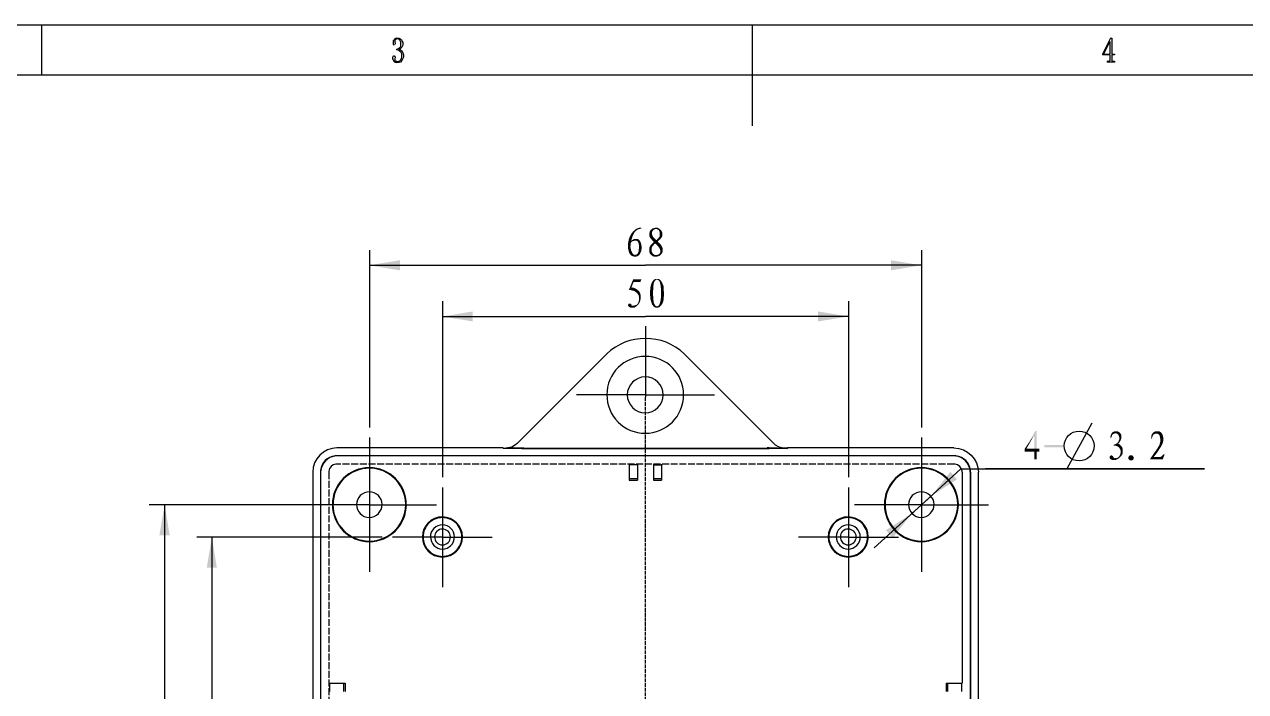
# Model space of a CAD drawing. Header units: millimetres. Extents: x 25 to 550, y -188 to 205.
# Drawn here: x 198.1 to 348.5, y 101.3 to 183.5 of the extents above; entities that cross this region are included whole.
import ezdxf

# ---------------------------------------------------------------- set-up
doc = ezdxf.new("R2010")
doc.units = ezdxf.units.MM
doc.linetypes.add('PDF_IMPORT', pattern=[1, 0.8, -0.2])
doc.layers.add('PDF_图层 1', color=7, linetype='Continuous', true_color=0x231f20)

msp = doc.modelspace()

# ---------------------------------------------------------------- linework, layer by layer
at = {"layer": 'PDF_图层 1', "color": 7, "lineweight": -3}
for points in [[(25.27, 183.43), (550.2, 183.43)], [(200.24, 183.46), (200.24, 177.2)], [(287.74, 183.43), (287.74, 170.96)], [(243.55, 181.46), (243.52, 181.32)], [(243.52, 181.32), (243.52, 181.12)], [(243.52, 181.12), (243.52, 181.06)], [(243.52, 181.06), (243.55, 181.01)], [(243.69, 181.6), (243.55, 181.46)], [(243.55, 181.01), (243.61, 180.98)], [(243.69, 180.95), (243.63, 180.95)], [(243.86, 181.74), (243.69, 181.6)], [(243.75, 181.54), (243.72, 181.49)], [(243.72, 181.49), (243.72, 181.35)], [(243.72, 181.35), (243.75, 181.29)], [(243.83, 181.6), (243.75, 181.54)], [(243.75, 181.29), (243.75, 181.23)], [(243.77, 181.06), (243.75, 181.01)], [(243.77, 181.18), (243.77, 181.09)], [(243.92, 181.66), (243.83, 181.6)], [(243.97, 181.77), (243.86, 181.74)], [(244, 181.68), (243.92, 181.66)], [(243.97, 181.77), (244.23, 181.77)], [(244.14, 181.68), (244, 181.68)], [(244.2, 180.47), (244.06, 180.41)], [(244.14, 181.68), (244.25, 181.63)], [(244.34, 180.58), (244.2, 180.47)], [(244.23, 181.77), (244.37, 181.71)], [(244.25, 181.63), (244.34, 181.49)], [(244.34, 181.49), (244.42, 181.32)], [(244.42, 180.75), (244.34, 180.58)], [(244.37, 181.71), (244.54, 181.57)], [(244.48, 180.53), (244.4, 180.44)], [(244.42, 181.32), (244.45, 181.18)], [(244.45, 180.92), (244.42, 180.75)], [(244.45, 181.18), (244.45, 180.92)], [(244.59, 180.67), (244.48, 180.53)], [(244.54, 181.57), (244.65, 181.37)], [(244.68, 180.84), (244.59, 180.67)], [(244.65, 181.37), (244.71, 181.23)], [(244.71, 180.98), (244.68, 180.84)], [(244.71, 181.23), (244.71, 180.98)], [(331.87, 181.77), (330.88, 179.79)], [(331.78, 181.35), (330.99, 179.82)], [(331.78, 181.35), (331.78, 179.82)], [(331.87, 181.77), (332.01, 181.77)], [(332.01, 181.77), (332.01, 179.82)], [(243.49, 179.45), (243.46, 179.4)], [(243.46, 179.4), (243.46, 179.23)], [(243.46, 179.23), (243.52, 179.12)], [(243.52, 179.54), (243.49, 179.45)], [(243.58, 179.6), (243.52, 179.54)], [(243.52, 179.12), (243.63, 178.95)], [(243.61, 179.6), (243.66, 179.6)], [(243.69, 179.6), (243.75, 179.54)], [(243.77, 179.31), (243.75, 179.26), (243.72, 179.2)], [(243.72, 179.17), (243.72, 179.09)], [(243.72, 179.09), (243.75, 179.03)], [(243.75, 179.54), (243.77, 179.45)], [(243.75, 179.03), (243.83, 178.95)], [(243.77, 179.43), (243.77, 179.34)], [(243.94, 180.41), (243.94, 180.33)], [(243.94, 180.41), (244.06, 180.41)], [(244.11, 180.33), (243.94, 180.33)], [(244.11, 180.33), (244.28, 180.27)], [(244.4, 180.44), (244.28, 180.39)], [(244.28, 180.39), (244.42, 180.33)], [(244.28, 180.27), (244.42, 180.13)], [(244.42, 179.06), (244.31, 178.95)], [(244.42, 180.33), (244.56, 180.22)], [(244.42, 180.13), (244.51, 179.96)], [(244.51, 179.26), (244.42, 179.06)], [(244.59, 179.03), (244.42, 178.83)], [(244.51, 179.96), (244.54, 179.79)], [(244.54, 179.45), (244.51, 179.26)], [(244.54, 179.79), (244.54, 179.45)], [(244.56, 180.22), (244.68, 180.05)], [(244.73, 179.26), (244.59, 179.03)], [(244.68, 180.05), (244.76, 179.85)], [(244.79, 179.43), (244.73, 179.26)], [(244.76, 179.85), (244.79, 179.71)], [(244.79, 179.71), (244.79, 179.43)], [(330.88, 179.79), (330.88, 179.71)], [(331.78, 179.71), (330.88, 179.71)], [(330.99, 179.82), (331.78, 179.82)], [(331.75, 178.98), (331.7, 178.95)], [(331.78, 179.03), (331.75, 178.98)], [(331.78, 179.71), (331.78, 179.09)], [(331.78, 179.09), (331.78, 179.03)], [(332.01, 179.82), (332.37, 179.82)], [(332.01, 179.71), (332.01, 179.09)], [(332.37, 179.71), (332.01, 179.71)], [(332.01, 179.09), (332.01, 179.03)], [(332.01, 179.03), (332.06, 178.98)], [(332.06, 178.98), (332.12, 178.95)], [(332.37, 179.82), (332.37, 179.71)], [(243.63, 178.95), (243.8, 178.83)], [(243.8, 178.83), (243.94, 178.78)], [(243.83, 178.95), (243.92, 178.92)], [(243.92, 178.92), (243.97, 178.89)], [(244.25, 178.78), (243.94, 178.78)], [(243.97, 178.89), (244.17, 178.89)], [(244.31, 178.95), (244.17, 178.89)], [(244.42, 178.83), (244.25, 178.78)], [(331.44, 178.92), (331.44, 178.81)], [(331.44, 178.92), (331.64, 178.92)], [(332.35, 178.81), (331.44, 178.81)], [(331.7, 178.95), (331.64, 178.92)], [(332.12, 178.95), (332.18, 178.92)], [(332.18, 178.92), (332.35, 178.92)], [(332.35, 178.92), (332.35, 178.81)], [(543.94, 177.2), (56.53, 177.2)], [(240.61, 155.67), (240.61, 133.83)], [(308.59, 155.67), (308.59, 133.83)], [(240.61, 153.81), (274.59, 153.81)], [(308.59, 153.81), (274.59, 153.81)], [(249.62, 149.4), (249.62, 127.73)], [(299.59, 149.4), (299.59, 127.73)], [(249.62, 147.51), (274.59, 147.51)], [(299.59, 147.51), (274.59, 147.51)], [(274.59, 146.33), (274.59, 143.82)], [(269.85, 142.91), (269.68, 142.75)], [(274.59, 143.82), (274.59, 137.84)], [(279.52, 142.75), (279.36, 142.91)], [(269.68, 142.75), (258.79, 131.88)], [(279.52, 142.75), (290.42, 131.88)], [(274.59, 137.84), (268.6, 137.84), (266.09, 137.84)], [(274.59, 137.84), (274.59, 137.58)], [(274.59, 137.84), (283.11, 137.84)], [(329.58, 134.37), (326.48, 128.75)], [(240.61, 132.59), (240.61, 129.31)], [(308.59, 132.59), (308.59, 129.31)], [(236.61, 131.32), (236.01, 131.26), (235.45, 131.09), (234.94, 130.81), (234.49, 130.44), (234.12, 129.99), (233.84, 129.48), (233.67, 128.92), (233.62, 128.33)], [(257.09, 131.32), (236.61, 131.32)], [(257.09, 131.32), (257.09, 131.26)], [(257.09, 131.32), (257.38, 131.29)], [(292.08, 131.26), (257.09, 131.26)], [(257.4, 131.29), (257.71, 131.29), (258.05, 131.29)], [(258.05, 131.29), (257.71, 131.29), (257.4, 131.29)], [(258.79, 131.88), (258.59, 131.71), (258.14, 131.43), (257.66, 131.32)], [(258.36, 131.32), (258.05, 131.29)], [(258.05, 131.29), (258.36, 131.26)], [(258.36, 131.32), (258.7, 131.32), (259.01, 131.32), (259.35, 131.32), (259.41, 131.32), (259.49, 131.32), (259.58, 131.32), (259.63, 131.32)], [(259.35, 131.26), (259.01, 131.26), (258.7, 131.26), (258.36, 131.26)], [(259.35, 131.26), (259.38, 131.26), (259.6, 131.26), (259.63, 131.26)], [(259.63, 131.26), (289.57, 131.26)], [(289.85, 131.32), (289.82, 131.32), (289.6, 131.32), (289.57, 131.32)], [(289.57, 131.26), (289.6, 131.26), (289.82, 131.26), (289.85, 131.26)], [(289.85, 131.32), (290.19, 131.32), (290.5, 131.32), (290.84, 131.32), (291.15, 131.29), (291.46, 131.29), (291.8, 131.29)], [(291.8, 131.29), (291.46, 131.29), (291.15, 131.29), (290.81, 131.26), (290.5, 131.26), (290.16, 131.26), (289.85, 131.26)], [(291.57, 131.29), (291.07, 131.43), (290.61, 131.68), (290.42, 131.88)], [(292.08, 131.32), (291.83, 131.29)], [(291.83, 131.29), (292.08, 131.26)], [(292.08, 131.32), (292.08, 131.26)], [(312.59, 131.32), (292.08, 131.32)], [(312.59, 131.32), (313.19, 131.26)], [(313.19, 131.26), (313.75, 131.09)], [(313.75, 131.09), (314.26, 130.81)], [(236.61, 130.33), (236.35, 130.3)], [(236.61, 130.36), (236.38, 130.36)], [(312.59, 130.36), (236.61, 130.36)], [(312.59, 130.33), (236.61, 130.33)], [(312.82, 130.36), (312.59, 130.36)], [(312.82, 130.3), (312.59, 130.33)], [(314.26, 130.81), (314.71, 130.44)], [(314.71, 130.44), (315.08, 129.99)], [(315.08, 129.99), (315.36, 129.48)], [(315.36, 129.48), (315.53, 128.92)], [(233.62, 128.33), (233.62, -7.65)], [(234.58, 128.55), (234.58, 128.33)], [(234.58, 128.33), (234.58, -7.65)], [(234.63, 128.58), (234.6, 128.33)], [(234.6, 128.33), (234.6, -7.65)], [(235.62, 128.47), (235.59, 128.33)], [(236.61, 129.31), (236.47, 129.31)], [(240.61, 129.31), (240.61, 124.32)], [(272.61, 129.31), (272.61, 127.34)], [(273.6, 129.23), (272.61, 129.23)], [(273.6, 129.31), (273.6, 127.34)], [(275.6, 129.31), (275.6, 127.34)], [(275.6, 129.23), (276.59, 129.23)], [(276.59, 129.31), (276.59, 127.34)], [(308.59, 129.31), (308.59, 124.32)], [(313.44, 128.75), (308.59, 124.32)], [(312.74, 129.31), (312.59, 129.31)], [(313.44, 128.75), (343.46, 128.75), (316.46, 128.75)], [(313.58, 128.33), (313.58, 128.47)], [(313.58, 128.33), (313.58, 102.34)], [(314.6, 128.33), (314.57, 128.58)], [(314.6, 128.33), (314.6, -7.65)], [(314.63, 128.33), (314.63, 128.55)], [(314.63, 128.33), (314.63, -7.65)], [(315.53, 128.92), (315.59, 128.33)], [(315.58, 128.33), (315.58, -7.65)], [(249.62, 126.46), (249.62, 120.34)], [(272.61, 127.54), (273.6, 127.54)], [(272.61, 127.34), (273.6, 127.34)], [(275.6, 127.54), (276.59, 127.54)], [(275.6, 127.34), (276.59, 127.34)], [(299.59, 126.46), (299.59, 120.34)], [(309.77, 125.39), (308.59, 124.32)], [(234.35, 124.32), (213.5, 124.32)], [(215.39, 124.32), (215.39, 60.35), (215.39, -3.64)], [(240.61, 124.32), (235.59, 124.32), (232.35, 124.32)], [(240.61, 124.32), (240.61, 119.33), (240.61, 116.08)], [(240.61, 124.32), (245.61, 124.32), (248.85, 124.32)], [(308.59, 124.32), (303.59, 124.32), (300.35, 124.32)], [(308.59, 124.32), (302.77, 119.04)], [(308.59, 124.32), (307.4, 123.25)], [(308.59, 124.32), (308.59, 119.33), (308.59, 116.08)], [(308.59, 124.32), (313.58, 124.32), (316.85, 124.32)], [(242.19, 120.34), (219.34, 120.34)], [(221.2, 120.34), (221.2, 60.35), (221.2, 0.34)], [(249.62, 120.34), (243.46, 120.34)], [(249.62, 120.34), (249.62, 114.19)], [(249.62, 120.34), (255.74, 120.34)], [(299.59, 120.34), (293.44, 120.34)], [(299.59, 120.34), (299.59, 114.19)], [(299.59, 120.34), (305.74, 120.34)], [(235.59, 102.34), (237.6, 102.34)], [(235.7, 102.34), (235.7, 101.32)], [(237.4, 102.34), (237.4, 101.32)], [(237.6, 102.34), (237.6, 101.32)], [(311.61, 102.34), (311.61, 101.32)], [(311.61, 102.34), (313.58, 102.34)], [(311.8, 102.34), (311.8, 101.32)], [(313.5, 102.34), (313.5, 101.32)]]:
    msp.add_lwpolyline(points, dxfattribs=at)
at = {"layer": 'PDF_图层 1', "color": 7, "linetype": 'PDF_IMPORT', "lineweight": -3, "ltscale": 0.576667}
msp.add_lwpolyline([(274.59, -16.9), (274.59, 137.58)], dxfattribs=at)
at = {"layer": 'PDF_图层 1', "color": 7, "linetype": 'PDF_IMPORT', "lineweight": -3, "ltscale": 1.063333}
for points in [[(235.59, 128.33), (235.59, -7.65)], [(312.59, 129.31), (236.61, 129.31)]]:
    msp.add_lwpolyline(points, dxfattribs=at)
at = {"layer": 'PDF_图层 1', "color": 7, "lineweight": -3}
msp.add_circle((328, 131.56), 1.84, dxfattribs=at)
for centre, radius, start, end in [((274.57, 137.86), 4.73, 269.9101, 179.897), ((274.56, 137.86), 2.2, 90.0718, 179.916), ((274.56, 137.83), 4.71, 179.6151, 270.0486), ((274.54, 137.89), 2.25, 270.5963, 359.4158), ((240.58, 124.35), 4.54, 89.9626, 180.0374), ((240.56, 124.38), 4.43, 89.6573, 180.3427), ((240.59, 124.34), 4.48, 269.913, 90.1637), ((240.59, 124.33), 4.56, 0.2659, 90.0889), ((308.56, 124.35), 4.54, 89.9626, 180.0374), ((308.53, 124.38), 4.43, 89.6573, 180.3427), ((308.57, 124.34), 4.48, 269.9139, 90.1629), ((308.57, 124.33), 4.56, 0.2659, 90.0889), ((240.56, 124.37), 1.53, 89.1587, 180.8413), ((308.54, 124.37), 1.53, 89.1698, 180.8302), ((240.61, 124.34), 4.56, 179.9111, 269.7341), ((240.58, 124.32), 4.46, 179.6055, 270.033), ((240.57, 124.37), 4.59, 270.213, 359.787), ((240.59, 124.35), 1.58, 269.919, 0.098), ((308.58, 124.34), 4.56, 179.9111, 269.7341), ((308.56, 124.32), 4.46, 179.6055, 270.033), ((308.54, 124.37), 4.59, 270.213, 359.787), ((308.56, 124.35), 1.58, 269.9056, 0.0944), ((249.59, 120.37), 2.46, 90.0411, 179.9589), ((249.57, 120.39), 2.35, 89.47, 180.53), ((249.58, 120.38), 1.46, 89.6039, 180.3961), ((249.61, 120.37), 2.37, 0.062, 90.6272), ((299.56, 120.37), 2.46, 90.0411, 179.9589), ((299.54, 120.39), 2.35, 89.47, 180.53), ((299.55, 120.38), 1.46, 89.6039, 180.3961), ((299.58, 120.37), 2.37, 0.0524, 90.6257), ((249.59, 120.34), 2.37, 179.3743, 269.9476), ((249.58, 120.38), 0.951, 89.5212, 180.4788), ((249.57, 120.39), 2.51, 270.502, 359.498), ((249.59, 120.37), 2.4, 269.9502, 0.0386), ((249.58, 120.38), 1.51, 270.3757, 359.6243), ((249.58, 120.38), 1, 270.6892, 359.2835), ((299.56, 120.34), 2.37, 179.3743, 269.9476), ((299.55, 120.38), 0.951, 89.5212, 180.4788), ((299.54, 120.39), 2.51, 270.502, 359.498), ((299.56, 120.37), 2.4, 269.9519, 0.0481), ((299.55, 120.38), 1.51, 270.3757, 359.6243), ((299.55, 120.38), 1, 270.6933, 359.3067)]:
    msp.add_arc(centre, radius, start, end, dxfattribs=at)
for points in [[(279.36, 142.91), (276.77, 145.42), (272.43, 145.43), (269.85, 142.91)], [(276.79, 137.86), (276.79, 139.08), (275.77, 140.07), (274.56, 140.07)], [(272.36, 137.86), (272.36, 136.65), (273.35, 135.64), (274.56, 135.64)], [(236.38, 130.36), (235.4, 130.19), (234.74, 129.54), (234.58, 128.55)], [(236.35, 130.3), (235.49, 130.23), (234.71, 129.44), (234.63, 128.58)], [(314.63, 128.55), (314.46, 129.54), (313.81, 130.19), (312.82, 130.36)], [(314.57, 128.58), (314.5, 129.45), (313.69, 130.25), (312.82, 130.3)], [(236.47, 129.31), (236.03, 129.28), (235.66, 128.9), (235.62, 128.47)], [(313.58, 128.47), (313.55, 128.91), (313.16, 129.26), (312.74, 129.31)], [(242.17, 124.35), (242.17, 125.22), (241.46, 125.9), (240.59, 125.9)], [(310.14, 124.35), (310.14, 125.22), (309.43, 125.9), (308.56, 125.9)], [(239.03, 124.35), (239.03, 123.47), (239.71, 122.77), (240.59, 122.77)], [(307.01, 124.35), (307.01, 123.47), (307.68, 122.77), (308.56, 122.77)], [(252.07, 120.37), (252.07, 121.72), (250.94, 122.82), (249.59, 122.82)], [(251.08, 120.37), (251.08, 121.19), (250.41, 121.84), (249.59, 121.84)], [(302.04, 120.37), (302.04, 121.72), (300.91, 122.82), (299.56, 122.82)], [(301.05, 120.37), (301.05, 121.19), (300.38, 121.84), (299.56, 121.84)], [(247.13, 120.37), (247.13, 119.02), (248.23, 117.89), (249.59, 117.89)], [(248.12, 120.37), (248.12, 119.55), (248.77, 118.87), (249.59, 118.87)], [(248.63, 120.37), (248.63, 119.83), (249.05, 119.38), (249.59, 119.38)], [(250.58, 120.37), (250.58, 120.91), (250.12, 121.33), (249.59, 121.33)], [(297.1, 120.37), (297.1, 119.02), (298.2, 117.89), (299.56, 117.89)], [(298.09, 120.37), (298.09, 119.55), (298.74, 118.87), (299.56, 118.87)], [(298.6, 120.37), (298.6, 119.83), (299.02, 119.38), (299.56, 119.38)], [(300.55, 120.37), (300.55, 120.91), (300.09, 121.33), (299.56, 121.33)]]:
    msp.add_open_spline(points, degree=3, dxfattribs=at)
at = {"layer": 'PDF_图层 1', "color": 7, "lineweight": -3, "transparency": 33554559}
for points in [[(243.63, 180.95), (243.63, 180.92), (243.66, 180.95), (243.66, 180.92)], [(243.72, 180.98), (243.72, 180.95), (243.75, 180.98), (243.75, 180.95)], [(243.75, 181.23), (243.75, 181.2), (243.77, 181.23), (243.77, 181.2)], [(243.75, 181.01), (243.75, 180.98), (243.77, 181.01), (243.77, 180.98)], [(243.77, 181.2), (243.77, 181.18), (243.8, 181.2), (243.8, 181.18)], [(243.77, 181.09), (243.77, 181.06), (243.8, 181.09), (243.8, 181.06)], [(331.78, 181.35), (331.78, 181.32), (331.81, 181.35), (331.81, 181.32)], [(243.58, 179.6), (243.58, 179.57), (243.61, 179.6), (243.61, 179.57)], [(243.66, 179.6), (243.66, 179.57), (243.69, 179.6), (243.69, 179.57)], [(243.72, 179.2), (243.72, 179.17), (243.75, 179.2), (243.75, 179.17)], [(243.77, 179.45), (243.77, 179.43), (243.8, 179.45), (243.8, 179.43)], [(243.77, 179.34), (243.77, 179.31), (243.8, 179.34), (243.8, 179.31)], [(257.12, 131.26), (257.12, 131.23), (257.15, 131.26), (257.15, 131.23)], [(257.37, 131.29), (257.37, 131.26), (257.4, 131.29), (257.4, 131.26)], [(257.4, 131.29), (257.4, 131.26), (257.43, 131.29), (257.43, 131.26)], [(291.8, 131.29), (291.8, 131.26), (291.83, 131.29), (291.83, 131.26)], [(291.83, 131.29), (291.83, 131.26), (291.86, 131.29), (291.86, 131.26)]]:
    msp.add_solid(points, dxfattribs=at)
at = {"layer": 'PDF_图层 1', "color": 7, "transparency": 33554559}
for points in [[(272.89, 157.73), (273.2, 157.79), (273.32, 157.93)], [(273.04, 157.93), (272.89, 157.73), (273.32, 157.93)], [(273.23, 158.1), (273.04, 157.93), (273.43, 158.07)], [(273.04, 157.93), (273.32, 157.93), (273.43, 158.07)], [(273.4, 158.26), (273.23, 158.1), (273.71, 158.24)], [(273.23, 158.1), (273.57, 158.15), (273.71, 158.24)], [(273.23, 158.1), (273.43, 158.07), (273.57, 158.15)], [(273.6, 158.35), (273.4, 158.26), (274.08, 158.32)], [(273.4, 158.26), (273.88, 158.29), (274.08, 158.32)], [(273.4, 158.26), (273.71, 158.24), (273.88, 158.29)], [(273.82, 158.43), (273.6, 158.35), (274.08, 158.46)], [(274.08, 158.46), (273.6, 158.35), (274.08, 158.32)], [(275.09, 157.81), (275.41, 157.87), (275.43, 157.95)], [(275.12, 157.95), (275.09, 157.81), (275.43, 157.95)], [(275.18, 158.07), (275.12, 157.95), (275.49, 158.04)], [(275.12, 157.95), (275.43, 157.95), (275.49, 158.04)], [(275.18, 158.07), (275.55, 158.12), (275.63, 158.18)], [(275.26, 158.18), (275.18, 158.07), (275.63, 158.18)], [(275.18, 158.07), (275.49, 158.04), (275.55, 158.12)], [(275.26, 158.18), (275.71, 158.24), (275.8, 158.26)], [(275.38, 158.26), (275.26, 158.18), (275.8, 158.26)], [(275.26, 158.18), (275.63, 158.18), (275.71, 158.24)], [(275.49, 158.35), (275.38, 158.26), (276.25, 158.35)], [(275.38, 158.26), (275.8, 158.26), (276.25, 158.35)], [(275.6, 158.38), (275.49, 158.35), (276.14, 158.41)], [(276.14, 158.41), (275.49, 158.35), (276.25, 158.35)], [(275.69, 158.41), (275.6, 158.38), (276.14, 158.41)], [(275.88, 158.43), (275.69, 158.41), (276.05, 158.43)], [(276.05, 158.43), (275.69, 158.41), (276.14, 158.41)], [(275.8, 158.26), (275.91, 158.26), (276.25, 158.35)], [(275.91, 158.26), (276, 158.26), (276.25, 158.35)], [(276.25, 158.35), (276, 158.26), (276.34, 158.26)], [(276, 158.26), (276.08, 158.24), (276.34, 158.26)], [(276.08, 158.24), (276.17, 158.18), (276.34, 158.26)], [(276.34, 158.26), (276.17, 158.18), (276.45, 158.18)], [(276.17, 158.18), (276.25, 158.1), (276.45, 158.18)], [(276.45, 158.18), (276.25, 158.1), (276.56, 158.07)], [(276.25, 158.1), (276.31, 158.01), (276.56, 158.07)], [(276.56, 158.07), (276.31, 158.01), (276.62, 157.95)], [(276.31, 158.01), (276.34, 157.9), (276.62, 157.95)], [(276.34, 157.9), (276.36, 157.81), (276.62, 157.95)], [(276.62, 157.95), (276.36, 157.81), (276.67, 157.81)], [(272.5, 156.74), (272.44, 156.49), (272.92, 156.71)], [(272.44, 156.49), (272.84, 156.63), (272.92, 156.71)], [(272.44, 156.49), (272.78, 156.52), (272.84, 156.63)], [(272.78, 156.52), (272.44, 156.49), (272.78, 156.43)], [(272.44, 156.49), (272.44, 156.21), (272.78, 156.43)], [(272.78, 156.43), (272.44, 156.2), (272.78, 156.35)], [(272.55, 157.02), (272.5, 156.74), (272.87, 156.94)], [(272.5, 156.74), (272.84, 156.83), (272.87, 156.94)], [(272.5, 156.74), (273.12, 156.8), (273.26, 156.83)], [(272.84, 156.83), (272.5, 156.74), (273.26, 156.83)], [(272.5, 156.74), (273.01, 156.77), (273.12, 156.8)], [(272.5, 156.74), (272.92, 156.71), (273.01, 156.77)], [(272.64, 157.28), (272.55, 157.02), (272.98, 157.25)], [(272.55, 157.02), (272.92, 157.08), (272.98, 157.25)], [(272.55, 157.02), (272.87, 156.94), (272.92, 157.08)], [(272.75, 157.5), (272.64, 157.28), (273.03, 157.42)], [(272.64, 157.28), (272.98, 157.25), (273.04, 157.42)], [(272.89, 157.73), (272.75, 157.5), (273.12, 157.62)], [(272.75, 157.5), (273.03, 157.42), (273.12, 157.62)], [(273.74, 156.99), (272.84, 156.83), (273.85, 156.88)], [(273.09, 156.99), (272.84, 156.83), (273.74, 156.99)], [(272.84, 156.83), (273.26, 156.83), (273.85, 156.88)], [(272.89, 157.73), (273.12, 157.62), (273.2, 157.79)], [(273.18, 157.02), (273.09, 156.99), (273.6, 157.05)], [(273.6, 157.05), (273.09, 156.99), (273.74, 156.99)], [(273.46, 157.05), (273.18, 157.02), (273.6, 157.05)], [(273.35, 157.05), (273.18, 157.02), (273.46, 157.05)], [(273.26, 157.05), (273.18, 157.02), (273.35, 157.05)], [(273.26, 156.83), (273.4, 156.83), (273.85, 156.88)], [(273.4, 156.83), (273.49, 156.83), (273.85, 156.88)], [(273.49, 156.83), (273.57, 156.8), (273.85, 156.88)], [(273.85, 156.88), (273.57, 156.8), (273.94, 156.77)], [(273.57, 156.8), (273.66, 156.71), (273.94, 156.77)], [(273.66, 156.71), (273.68, 156.66), (273.94, 156.77)], [(273.94, 156.77), (273.68, 156.66), (274.02, 156.6)], [(273.68, 156.66), (273.74, 156.54), (274.02, 156.6)], [(273.74, 156.54), (273.77, 156.4), (274.02, 156.6)], [(274.02, 156.6), (273.77, 156.4), (274.08, 156.4)], [(273.77, 156.4), (273.8, 156.26), (274.08, 156.4)], [(274.08, 156.4), (273.8, 156.26), (274.11, 156.21)], [(275.09, 157.81), (275.07, 157.67), (275.41, 157.76)], [(275.41, 157.76), (275.07, 157.67), (275.41, 157.64)], [(275.07, 157.67), (275.07, 157.5), (275.41, 157.64)], [(275.41, 157.64), (275.07, 157.5), (275.43, 157.53)], [(275.43, 157.53), (275.07, 157.5), (275.46, 157.45)], [(275.07, 157.5), (275.09, 157.39), (275.46, 157.45)], [(275.41, 157.87), (275.09, 157.81), (275.41, 157.76)], [(275.46, 157.45), (275.09, 157.39), (275.52, 157.33)], [(275.09, 157.39), (275.12, 157.3), (275.52, 157.33)], [(275.52, 157.33), (275.12, 157.31), (275.57, 157.28)], [(275.12, 157.3), (275.15, 157.22), (275.57, 157.28)], [(275.15, 157.22), (275.18, 157.19), (275.57, 157.28)], [(275.57, 157.28), (275.18, 157.19), (275.69, 157.16)], [(275.18, 157.19), (275.21, 157.14), (275.69, 157.16)], [(275.21, 157.14), (275.26, 157.08), (275.69, 157.16)], [(275.26, 157.08), (275.32, 157.02), (275.69, 157.16)], [(275.69, 157.16), (275.32, 157.02), (275.8, 157.02)], [(275.32, 157.02), (275.38, 156.94), (275.8, 157.02)], [(275.46, 156.52), (275.32, 156.37), (275.8, 156.49)], [(275.32, 156.37), (275.63, 156.35), (275.8, 156.49)], [(275.8, 157.02), (275.38, 156.94), (275.94, 156.88)], [(275.38, 156.94), (275.46, 156.85), (275.94, 156.88)], [(275.94, 156.88), (275.46, 156.85), (276.25, 156.88)], [(275.46, 156.85), (275.55, 156.74), (276.25, 156.88)], [(275.63, 156.66), (275.46, 156.52), (276.2, 156.63)], [(276.19, 156.63), (275.46, 156.52), (276.31, 156.52)], [(275.46, 156.52), (275.8, 156.49), (276.31, 156.52)], [(275.55, 156.74), (276.08, 156.74), (276.25, 156.88)], [(275.55, 156.74), (275.63, 156.66), (276.08, 156.74)], [(276.08, 156.74), (275.63, 156.66), (276.19, 156.63)], [(276.31, 156.52), (275.8, 156.49), (276.39, 156.43)], [(275.8, 156.49), (275.94, 156.35), (276.39, 156.43)], [(276.08, 157.05), (275.94, 156.88), (276.42, 157.02)], [(275.94, 156.88), (276.25, 156.88), (276.42, 157.02)], [(276.39, 156.43), (275.94, 156.35), (276.48, 156.35)], [(276.19, 157.16), (276.08, 157.05), (276.51, 157.14)], [(276.08, 157.05), (276.42, 157.02), (276.51, 157.14)], [(276.28, 157.28), (276.19, 157.16), (276.59, 157.22)], [(276.19, 157.16), (276.51, 157.14), (276.59, 157.22)], [(276.34, 157.33), (276.28, 157.28), (276.62, 157.31)], [(276.28, 157.28), (276.59, 157.22), (276.62, 157.3)], [(276.36, 157.5), (276.34, 157.33), (276.67, 157.42)], [(276.34, 157.33), (276.62, 157.31), (276.67, 157.42)], [(276.36, 157.81), (276.36, 157.7), (276.67, 157.81)], [(276.67, 157.81), (276.36, 157.7), (276.67, 157.67)], [(276.36, 157.7), (276.36, 157.5), (276.67, 157.67)], [(276.67, 157.67), (276.36, 157.5), (276.67, 157.56)], [(276.67, 157.56), (276.36, 157.5), (276.67, 157.42)], [(272.44, 156.2), (272.75, 156.2), (272.78, 156.35)], [(272.75, 156.2), (272.44, 155.92), (272.75, 156.06)], [(272.44, 156.2), (272.44, 155.92), (272.75, 156.2)], [(272.75, 156.06), (272.44, 155.92), (272.78, 155.89)], [(272.44, 155.92), (272.5, 155.67), (272.78, 155.89)], [(272.78, 155.89), (272.5, 155.67), (272.81, 155.75)], [(272.81, 155.75), (272.5, 155.67), (272.84, 155.58)], [(272.5, 155.67), (272.56, 155.47), (272.84, 155.58)], [(272.84, 155.58), (272.56, 155.47), (272.92, 155.47)], [(272.55, 155.47), (272.64, 155.27), (272.92, 155.47)], [(272.92, 155.47), (272.64, 155.27), (272.98, 155.33)], [(272.98, 155.33), (272.64, 155.27), (273.06, 155.22)], [(272.64, 155.27), (272.7, 155.16), (273.06, 155.22)], [(273.06, 155.22), (272.7, 155.16), (273.15, 155.13)], [(272.7, 155.16), (272.78, 155.1), (273.15, 155.13)], [(273.15, 155.13), (272.78, 155.1), (273.23, 155.1)], [(272.78, 155.1), (272.84, 155.02), (273.23, 155.1)], [(273.23, 155.1), (272.84, 155.02), (273.32, 155.08)], [(273.32, 155.08), (272.84, 155.02), (273.8, 155.05)], [(272.84, 155.02), (272.92, 154.96), (273.8, 155.05)], [(272.92, 154.96), (273.01, 154.94), (273.8, 155.05)], [(273.01, 154.93), (273.63, 154.93), (273.8, 155.05)], [(273.01, 154.93), (273.09, 154.91), (273.63, 154.93)], [(273.09, 154.91), (273.2, 154.88), (273.63, 154.93)], [(273.2, 154.88), (273.29, 154.88), (273.63, 154.94)], [(273.29, 154.88), (273.46, 154.88), (273.63, 154.94)], [(273.37, 155.1), (273.32, 155.08), (273.91, 155.19)], [(273.32, 155.08), (273.8, 155.05), (273.91, 155.19)], [(273.46, 155.13), (273.37, 155.1), (273.91, 155.19)], [(273.57, 155.19), (273.46, 155.13), (273.91, 155.19)], [(273.63, 155.25), (273.57, 155.19), (273.99, 155.36)], [(273.57, 155.19), (273.91, 155.19), (273.99, 155.36)], [(273.68, 155.33), (273.63, 155.25), (273.99, 155.36)], [(273.71, 155.41), (273.68, 155.33), (273.99, 155.36)], [(273.74, 155.5), (273.71, 155.41), (274.08, 155.56)], [(273.71, 155.41), (273.99, 155.36), (274.08, 155.56)], [(273.77, 155.61), (273.74, 155.5), (274.08, 155.56)], [(273.8, 155.89), (273.77, 155.75), (274.14, 155.98)], [(273.77, 155.75), (274.11, 155.73), (274.14, 155.98)], [(273.77, 155.75), (273.77, 155.61), (274.11, 155.73)], [(273.77, 155.61), (274.08, 155.56), (274.11, 155.72)], [(273.8, 156.26), (273.8, 156.09), (274.11, 156.2)], [(274.11, 156.2), (273.8, 156.09), (274.14, 155.98)], [(273.8, 156.09), (273.8, 155.89), (274.14, 155.98)], [(275.09, 156.01), (275.07, 155.89), (275.38, 155.98)], [(275.07, 155.89), (275.35, 155.89), (275.38, 155.98)], [(275.35, 155.89), (275.07, 155.75), (275.35, 155.78)], [(275.07, 155.89), (275.07, 155.75), (275.35, 155.89)], [(275.35, 155.78), (275.07, 155.75), (275.35, 155.67)], [(275.07, 155.75), (275.07, 155.64), (275.35, 155.67)], [(275.35, 155.67), (275.07, 155.64), (275.35, 155.56)], [(275.07, 155.64), (275.07, 155.53), (275.35, 155.56)], [(275.35, 155.56), (275.07, 155.53), (275.38, 155.47)], [(275.07, 155.53), (275.09, 155.39), (275.38, 155.47)], [(275.15, 156.15), (275.09, 156.01), (275.43, 156.12)], [(275.09, 156.01), (275.41, 156.04), (275.43, 156.12)], [(275.09, 156.01), (275.38, 155.98), (275.41, 156.04)], [(275.38, 155.47), (275.09, 155.39), (275.43, 155.39)], [(275.09, 155.39), (275.15, 155.25), (275.43, 155.39)], [(275.21, 156.26), (275.15, 156.15), (275.52, 156.2)], [(275.15, 156.15), (275.43, 156.12), (275.52, 156.21)], [(275.43, 155.39), (275.15, 155.25), (275.49, 155.27)], [(275.49, 155.27), (275.15, 155.25), (275.57, 155.19)], [(275.15, 155.25), (275.24, 155.13), (275.57, 155.19)], [(275.32, 156.37), (275.21, 156.26), (275.63, 156.35)], [(275.21, 156.26), (275.52, 156.2), (275.63, 156.35)], [(275.57, 155.19), (275.24, 155.13), (275.66, 155.13)], [(275.24, 155.13), (275.38, 155.02), (275.66, 155.13)], [(275.66, 155.13), (275.38, 155.02), (275.77, 155.08)], [(276, 155.08), (275.38, 155.02), (276.48, 155.1)], [(275.38, 155.02), (276.34, 154.99), (276.48, 155.1)], [(275.88, 155.08), (275.38, 155.02), (276, 155.08)], [(275.77, 155.08), (275.38, 155.02), (275.88, 155.08)], [(275.38, 155.02), (275.49, 154.93), (276.34, 154.99)], [(275.49, 154.93), (276.19, 154.93), (276.34, 154.99)], [(275.49, 154.93), (275.66, 154.88), (276.19, 154.93)], [(275.66, 154.88), (275.83, 154.88), (276.19, 154.94)], [(275.83, 154.88), (276.03, 154.88), (276.19, 154.94)], [(275.94, 156.35), (276.08, 156.23), (276.48, 156.35)], [(276.11, 155.1), (276, 155.08), (276.48, 155.1)], [(276.48, 156.35), (276.08, 156.23), (276.53, 156.26)], [(276.53, 156.26), (276.08, 156.23), (276.59, 156.2)], [(276.08, 156.23), (276.19, 156.09), (276.59, 156.21)], [(276.19, 155.13), (276.11, 155.1), (276.59, 155.22)], [(276.11, 155.1), (276.48, 155.1), (276.59, 155.22)], [(276.59, 156.2), (276.19, 156.09), (276.62, 156.15)], [(276.62, 156.15), (276.19, 156.09), (276.65, 156.09)], [(276.19, 156.09), (276.28, 155.98), (276.65, 156.09)], [(276.28, 155.19), (276.19, 155.13), (276.59, 155.22)], [(276.65, 156.09), (276.28, 155.98), (276.67, 156.01)], [(276.67, 156.01), (276.28, 155.98), (276.7, 155.92)], [(276.28, 155.98), (276.34, 155.89), (276.7, 155.92)], [(276.34, 155.27), (276.28, 155.19), (276.59, 155.22)], [(276.34, 155.89), (276.39, 155.78), (276.7, 155.92)], [(276.39, 155.36), (276.34, 155.27), (276.67, 155.36)], [(276.34, 155.27), (276.59, 155.22), (276.67, 155.36)], [(276.7, 155.92), (276.39, 155.78), (276.73, 155.78)], [(276.39, 155.78), (276.42, 155.64), (276.73, 155.78)], [(276.42, 155.44), (276.39, 155.36), (276.7, 155.5)], [(276.39, 155.36), (276.67, 155.36), (276.7, 155.5)], [(276.73, 155.78), (276.42, 155.64), (276.73, 155.64)], [(276.42, 155.64), (276.42, 155.56), (276.73, 155.64)], [(276.42, 155.56), (276.7, 155.5), (276.73, 155.64)], [(276.42, 155.56), (276.42, 155.44), (276.7, 155.5)], [(240.61, 153.81), (244.37, 153.19), (244.37, 154.43)], [(308.59, 153.81), (304.83, 154.43), (304.83, 153.19)], [(273.15, 151.77), (272.55, 150.76), (273.09, 152.09)], [(273.09, 152.09), (273.15, 151.77), (274.11, 152.09)], [(273.15, 151.77), (273.97, 151.77), (274.11, 152.09)], [(275.49, 151.86), (275.83, 151.97), (275.88, 152)], [(275.6, 152), (275.49, 151.86), (275.88, 152)], [(275.49, 151.86), (275.8, 151.92), (275.83, 151.97)], [(275.49, 151.86), (275.74, 151.86), (275.8, 151.92)], [(275.6, 152), (275.94, 152.03), (276.31, 152.09)], [(275.72, 152.09), (275.6, 152), (276.31, 152.09)], [(275.6, 152), (275.88, 152), (275.94, 152.03)], [(275.83, 152.11), (275.72, 152.09), (276.22, 152.11)], [(276.22, 152.11), (275.72, 152.09), (276.31, 152.09)], [(276.03, 152.14), (275.83, 152.11), (276.22, 152.11)], [(275.94, 152.03), (276.03, 152.03), (276.31, 152.09)], [(276.03, 152.03), (276.08, 152.03), (276.31, 152.09)], [(276.08, 152.03), (276.14, 152), (276.31, 152.09)], [(276.31, 152.09), (276.14, 152), (276.42, 152)], [(276.14, 152), (276.2, 151.97), (276.42, 152)], [(276.19, 151.97), (276.25, 151.92), (276.42, 152)], [(276.25, 151.92), (276.28, 151.86), (276.42, 152)], [(276.42, 152), (276.28, 151.86), (276.53, 151.86)], [(272.87, 151.1), (272.55, 150.76), (273.15, 151.04)], [(273.15, 151.77), (272.87, 151.1), (272.55, 150.76)], [(273.15, 151.04), (272.55, 150.76), (273.35, 150.96)], [(273.35, 150.96), (272.56, 150.76), (273.54, 150.84)], [(272.55, 150.76), (272.72, 150.76), (273.54, 150.84)], [(272.72, 150.76), (272.87, 150.73), (273.54, 150.84)], [(272.87, 150.73), (273.01, 150.7), (273.54, 150.84)], [(273.54, 150.84), (273.01, 150.7), (273.71, 150.7)], [(273.01, 150.7), (273.12, 150.67), (273.71, 150.7)], [(273.12, 150.67), (273.26, 150.62), (273.71, 150.7)], [(273.26, 150.62), (273.32, 150.56), (273.71, 150.7)], [(273.71, 150.7), (273.32, 150.56), (273.85, 150.56)], [(273.32, 150.56), (273.43, 150.51), (273.85, 150.56)], [(273.43, 150.51), (273.51, 150.42), (273.85, 150.56)], [(273.85, 150.56), (273.51, 150.42), (273.94, 150.36)], [(273.51, 150.42), (273.63, 150.31), (273.94, 150.36)], [(275.18, 150.76), (275.15, 150.56), (275.55, 150.76)], [(275.15, 150.56), (275.52, 150.56), (275.55, 150.76)], [(275.15, 150.56), (275.15, 150.36), (275.52, 150.56)], [(275.52, 150.56), (275.15, 150.36), (275.52, 150.36)], [(275.21, 151.1), (275.18, 150.93), (275.55, 151.1)], [(275.55, 151.1), (275.18, 150.93), (275.55, 150.93)], [(275.18, 150.93), (275.18, 150.76), (275.55, 150.93)], [(275.55, 150.93), (275.18, 150.76), (275.55, 150.76)], [(275.24, 151.27), (275.21, 151.1), (275.57, 151.24)], [(275.21, 151.1), (275.55, 151.1), (275.57, 151.24)], [(275.29, 151.41), (275.24, 151.27), (275.6, 151.38)], [(275.24, 151.27), (275.57, 151.24), (275.6, 151.38)], [(275.32, 151.55), (275.29, 151.41), (275.6, 151.49)], [(275.6, 151.49), (275.29, 151.41), (275.6, 151.38)], [(275.38, 151.66), (275.32, 151.55), (275.63, 151.61)], [(275.32, 151.55), (275.6, 151.49), (275.63, 151.61)], [(275.38, 151.66), (275.72, 151.8), (275.74, 151.86)], [(275.49, 151.86), (275.38, 151.66), (275.74, 151.86)], [(275.38, 151.66), (275.66, 151.72), (275.72, 151.8)], [(275.38, 151.66), (275.63, 151.61), (275.66, 151.72)], [(276.28, 151.86), (276.34, 151.8), (276.53, 151.86)], [(276.34, 151.8), (276.36, 151.72), (276.53, 151.86)], [(276.53, 151.86), (276.36, 151.72), (276.65, 151.66)], [(276.36, 151.72), (276.39, 151.61), (276.65, 151.66)], [(276.65, 151.66), (276.39, 151.61), (276.7, 151.55)], [(276.39, 151.61), (276.42, 151.49), (276.7, 151.55)], [(276.7, 151.55), (276.42, 151.49), (276.76, 151.41)], [(276.42, 151.49), (276.45, 151.38), (276.76, 151.41)], [(276.76, 151.41), (276.45, 151.38), (276.82, 151.27)], [(276.45, 151.38), (276.48, 151.24), (276.82, 151.27)], [(276.48, 151.24), (276.48, 151.1), (276.82, 151.27)], [(276.82, 151.27), (276.48, 151.1), (276.84, 151.1)], [(276.48, 151.1), (276.51, 150.93), (276.84, 151.1)], [(276.84, 151.1), (276.51, 150.93), (276.84, 150.93)], [(276.51, 150.93), (276.51, 150.76), (276.84, 150.93)], [(276.84, 150.93), (276.51, 150.76), (276.84, 150.76)], [(276.51, 150.76), (276.51, 150.56), (276.84, 150.76)], [(276.84, 150.76), (276.51, 150.56), (276.87, 150.56)], [(276.51, 150.56), (276.53, 150.36), (276.87, 150.56)], [(276.87, 150.56), (276.53, 150.36), (276.87, 150.36)], [(272.47, 148.95), (272.44, 148.9), (272.89, 148.93)], [(272.44, 148.9), (272.47, 148.84), (272.89, 148.93)], [(272.5, 149.04), (272.47, 148.98), (272.81, 149.04)], [(272.81, 149.04), (272.47, 148.98), (272.87, 148.98)], [(272.47, 148.98), (272.47, 148.95), (272.87, 148.98)], [(272.87, 148.98), (272.47, 148.95), (272.89, 148.93)], [(272.89, 148.93), (272.47, 148.84), (272.92, 148.81)], [(272.55, 149.07), (272.5, 149.04), (272.75, 149.07)], [(272.75, 149.07), (272.5, 149.04), (272.81, 149.04)], [(272.67, 149.09), (272.56, 149.07), (272.75, 149.07)], [(273.18, 148.84), (273.29, 148.87), (273.71, 148.98)], [(273.18, 148.84), (273.57, 148.81), (273.71, 148.98)], [(273.35, 148.9), (273.29, 148.87), (273.71, 148.98)], [(273.43, 148.93), (273.35, 148.9), (273.71, 148.98)], [(273.51, 148.95), (273.43, 148.93), (273.71, 148.98)], [(273.57, 149.01), (273.51, 148.95), (273.71, 148.98)], [(273.63, 149.07), (273.57, 149.01), (273.85, 149.15)], [(273.57, 149.01), (273.71, 148.98), (273.85, 149.15)], [(273.94, 150.36), (273.63, 150.31), (273.99, 150.17)], [(273.63, 150.31), (273.74, 150.14), (273.99, 150.17)], [(273.71, 149.21), (273.63, 149.07), (273.85, 149.15)], [(273.77, 149.35), (273.71, 149.21), (273.94, 149.38)], [(273.71, 149.21), (273.85, 149.15), (273.94, 149.38)], [(273.74, 150.14), (273.8, 149.94), (273.99, 150.17)], [(273.8, 149.55), (273.77, 149.35), (273.94, 149.38)], [(273.99, 150.17), (273.8, 149.94), (274.02, 149.88)], [(273.8, 149.94), (273.82, 149.74), (274.02, 149.88)], [(273.82, 149.74), (273.8, 149.55), (273.99, 149.63)], [(273.8, 149.55), (273.94, 149.38), (273.99, 149.63)], [(273.82, 149.74), (273.99, 149.63), (274.02, 149.88)], [(275.15, 150.36), (275.18, 150), (275.52, 150.36)], [(275.52, 150.36), (275.18, 150), (275.52, 150.19)], [(275.52, 150.19), (275.18, 150), (275.55, 150.03)], [(275.55, 150.03), (275.18, 150), (275.55, 149.86)], [(275.18, 150), (275.21, 149.66), (275.55, 149.86)], [(275.55, 149.86), (275.21, 149.66), (275.55, 149.69)], [(275.55, 149.69), (275.21, 149.66), (275.57, 149.55)], [(275.21, 149.66), (275.29, 149.35), (275.57, 149.55)], [(275.57, 149.55), (275.29, 149.35), (275.6, 149.43)], [(275.6, 149.43), (275.29, 149.35), (275.6, 149.32)], [(275.29, 149.35), (275.38, 149.07), (275.6, 149.32)], [(275.6, 149.32), (275.38, 149.07), (275.63, 149.21)], [(275.63, 149.21), (275.38, 149.07), (275.69, 149.04)], [(275.38, 149.07), (275.43, 148.95), (275.69, 149.04)], [(275.69, 149.04), (275.43, 148.95), (275.77, 148.93)], [(275.43, 148.95), (275.52, 148.87), (275.77, 148.93)], [(275.77, 148.93), (275.52, 148.87), (275.83, 148.84)], [(276.28, 148.93), (276.22, 148.84), (276.53, 148.87)], [(276.34, 149.04), (276.28, 148.93), (276.59, 148.95)], [(276.28, 148.93), (276.53, 148.87), (276.59, 148.95)], [(276.34, 149.04), (276.67, 149.07), (276.73, 149.21)], [(276.39, 149.21), (276.34, 149.04), (276.73, 149.21)], [(276.34, 149.04), (276.59, 148.95), (276.67, 149.07)], [(276.42, 149.32), (276.39, 149.21), (276.79, 149.35)], [(276.39, 149.21), (276.73, 149.21), (276.79, 149.35)], [(276.45, 149.43), (276.42, 149.32), (276.79, 149.35)], [(276.48, 149.55), (276.45, 149.43), (276.82, 149.49)], [(276.45, 149.43), (276.79, 149.35), (276.82, 149.49)], [(276.51, 149.86), (276.48, 149.69), (276.84, 149.83)], [(276.84, 149.83), (276.48, 149.69), (276.84, 149.66)], [(276.48, 149.69), (276.48, 149.55), (276.84, 149.66)], [(276.48, 149.55), (276.82, 149.49), (276.84, 149.66)], [(276.53, 150.36), (276.51, 150.19), (276.87, 150.36)], [(276.87, 150.36), (276.51, 150.19), (276.87, 150.19)], [(276.51, 150.19), (276.51, 150.03), (276.87, 150.19)], [(276.87, 150.19), (276.51, 150.03), (276.87, 150)], [(276.51, 150.03), (276.51, 149.86), (276.87, 150)], [(276.51, 149.86), (276.84, 149.83), (276.87, 150)], [(249.62, 147.51), (253.34, 146.89), (253.34, 148.13)], [(272.47, 148.84), (272.5, 148.78), (272.92, 148.81)], [(272.92, 148.81), (272.5, 148.78), (273.57, 148.81)], [(272.5, 148.78), (272.53, 148.73), (273.57, 148.81)], [(272.53, 148.73), (273.4, 148.7), (273.57, 148.81)], [(272.53, 148.73), (272.58, 148.67), (273.4, 148.7)], [(272.58, 148.67), (272.67, 148.64), (273.4, 148.7)], [(272.67, 148.64), (272.75, 148.61), (273.4, 148.7)], [(272.75, 148.61), (273.26, 148.61), (273.4, 148.7)], [(272.75, 148.61), (272.89, 148.59), (273.26, 148.61)], [(272.89, 148.59), (273.06, 148.59), (273.26, 148.61)], [(273.06, 148.84), (272.92, 148.81), (273.18, 148.84)], [(273.18, 148.84), (272.92, 148.81), (273.57, 148.81)], [(275.52, 148.87), (275.57, 148.78), (275.83, 148.84)], [(275.83, 148.84), (275.57, 148.78), (275.88, 148.78)], [(275.57, 148.78), (275.66, 148.7), (275.88, 148.78)], [(275.88, 148.78), (275.66, 148.7), (276.03, 148.76)], [(276.03, 148.76), (275.66, 148.7), (276.45, 148.78)], [(275.66, 148.7), (276.36, 148.7), (276.45, 148.78)], [(275.66, 148.7), (275.74, 148.64), (276.36, 148.7)], [(275.74, 148.64), (276.31, 148.64), (276.36, 148.7)], [(275.74, 148.64), (275.83, 148.61), (276.31, 148.64)], [(275.83, 148.61), (276.19, 148.61), (276.31, 148.64)], [(275.83, 148.61), (275.91, 148.59), (276.19, 148.61)], [(275.91, 148.59), (276.03, 148.59), (276.19, 148.61)], [(276.14, 148.78), (276.03, 148.76), (276.45, 148.78)], [(276.03, 148.59), (276.11, 148.59), (276.19, 148.61)], [(276.22, 148.84), (276.14, 148.78), (276.53, 148.87)], [(276.14, 148.78), (276.45, 148.78), (276.53, 148.87)], [(299.59, 147.51), (295.83, 148.13), (295.83, 146.89)], [(322.78, 133.41), (322.47, 132.9), (321.31, 131.23)], [(322.78, 133.41), (321.31, 131.23), (322.61, 133.41)], [(321.31, 131.23), (322.47, 132.9), (321.51, 131.21)], [(322.47, 132.9), (322.47, 131.21), (322.78, 133.41)], [(322.78, 133.41), (322.47, 131.21), (322.78, 131.21)], [(331.87, 132.76), (331.84, 132.59), (332.01, 132.73)], [(331.84, 132.59), (331.98, 132.59), (332.01, 132.73)], [(331.89, 132.9), (331.87, 132.76), (332.04, 132.84)], [(331.87, 132.76), (332.01, 132.73), (332.04, 132.84)], [(331.95, 133.01), (331.89, 132.9), (332.15, 132.98)], [(331.89, 132.9), (332.09, 132.93), (332.15, 132.98)], [(331.89, 132.9), (332.04, 132.84), (332.09, 132.93)], [(332.01, 133.12), (331.95, 133.01), (332.37, 133.1)], [(331.95, 133.01), (332.29, 133.07), (332.37, 133.1)], [(331.95, 133.01), (332.2, 133.04), (332.29, 133.07)], [(331.95, 133.01), (332.15, 132.98), (332.2, 133.04)], [(332.09, 133.21), (332.01, 133.12), (333.05, 133.15)], [(332.01, 133.12), (332.37, 133.1), (333.05, 133.15)], [(332.85, 133.29), (332.09, 133.21), (332.97, 133.24)], [(332.18, 133.29), (332.09, 133.21), (332.85, 133.29)], [(332.97, 133.24), (332.09, 133.21), (333.05, 133.15)], [(332.26, 133.32), (332.18, 133.29), (332.77, 133.35)], [(332.77, 133.35), (332.18, 133.29), (332.85, 133.29)], [(332.35, 133.35), (332.26, 133.32), (332.77, 133.35)], [(332.51, 133.38), (332.35, 133.35), (332.68, 133.38)], [(332.68, 133.38), (332.35, 133.35), (332.77, 133.35)], [(332.37, 133.1), (332.49, 133.1), (333.05, 133.15)], [(332.49, 133.1), (332.6, 133.1), (333.05, 133.15)], [(332.6, 133.1), (332.68, 133.07), (333.05, 133.15)], [(333.05, 133.15), (332.68, 133.07), (333.14, 133.04)], [(332.68, 133.07), (332.77, 133.01), (333.14, 133.04)], [(332.77, 133.01), (332.83, 132.93), (333.14, 133.04)], [(333.14, 133.04), (332.82, 132.93), (333.19, 132.93)], [(332.83, 132.93), (332.88, 132.84), (333.19, 132.93)], [(333.19, 132.93), (332.88, 132.84), (333.22, 132.79)], [(332.88, 132.84), (332.91, 132.73), (333.22, 132.79)], [(332.94, 132.36), (332.88, 132.22), (333.11, 132.25)], [(332.91, 132.73), (332.94, 132.62), (333.22, 132.79)], [(333.22, 132.79), (332.94, 132.62), (333.22, 132.62)], [(332.94, 132.62), (332.94, 132.5), (333.22, 132.62)], [(332.94, 132.5), (333.19, 132.45), (333.22, 132.62)], [(332.94, 132.5), (332.94, 132.36), (333.19, 132.45)], [(332.94, 132.36), (333.11, 132.25), (333.19, 132.45)], [(336.89, 132.56), (336.86, 132.45), (336.97, 132.56)], [(336.97, 132.56), (336.86, 132.45), (336.97, 132.45)], [(336.92, 132.9), (336.89, 132.79), (337.11, 132.9)], [(336.89, 132.79), (337.06, 132.79), (337.11, 132.9)], [(336.89, 132.79), (336.89, 132.67), (337.06, 132.79)], [(336.89, 132.67), (337.03, 132.67), (337.06, 132.79)], [(336.89, 132.67), (336.89, 132.56), (337.03, 132.67)], [(336.89, 132.56), (336.97, 132.56), (337.03, 132.67)], [(336.95, 132.98), (336.92, 132.9), (337.2, 132.98)], [(336.92, 132.9), (337.11, 132.9), (337.2, 132.98)], [(337, 133.04), (336.94, 132.98), (337.28, 133.04)], [(336.95, 132.98), (337.2, 132.98), (337.28, 133.04)], [(337.03, 133.12), (337, 133.04), (337.51, 133.1)], [(337, 133.04), (337.4, 133.07), (337.51, 133.1)], [(337, 133.04), (337.28, 133.04), (337.4, 133.07)], [(337.06, 133.15), (337.03, 133.12), (338.1, 133.21)], [(337.03, 133.12), (337.51, 133.1), (338.1, 133.21)], [(337.14, 133.24), (337.06, 133.15), (338.1, 133.21)], [(337.23, 133.29), (337.14, 133.24), (337.99, 133.29)], [(337.99, 133.29), (337.14, 133.24), (338.1, 133.21)], [(337.34, 133.35), (337.23, 133.29), (337.9, 133.35)], [(337.9, 133.35), (337.23, 133.29), (337.99, 133.29)], [(337.62, 133.38), (337.34, 133.35), (337.82, 133.38)], [(337.42, 133.38), (337.34, 133.35), (337.62, 133.38)], [(337.82, 133.38), (337.34, 133.35), (337.9, 133.35)], [(338.1, 133.21), (337.51, 133.1), (338.19, 133.1)], [(337.51, 133.1), (337.65, 133.07), (338.19, 133.1)], [(337.65, 133.07), (337.73, 133.04), (338.19, 133.1)], [(337.73, 133.04), (337.82, 132.95), (338.19, 133.1)], [(338.19, 133.1), (337.82, 132.95), (338.27, 132.95)], [(337.82, 132.95), (337.9, 132.87), (338.27, 132.95)], [(338.27, 132.95), (337.9, 132.87), (338.33, 132.79)], [(337.9, 132.87), (337.93, 132.73), (338.33, 132.79)], [(337.93, 132.73), (337.96, 132.62), (338.33, 132.79)], [(338.33, 132.79), (337.96, 132.62), (338.36, 132.62)], [(337.96, 132.62), (337.99, 132.47), (338.36, 132.62)], [(338.36, 132.62), (337.99, 132.47), (338.36, 132.42)], [(337.99, 132.47), (337.99, 132.31), (338.36, 132.42)], [(338.36, 132.42), (337.99, 132.31), (338.36, 132.19)], [(321.31, 131.23), (321.31, 130.87), (321.51, 131.21)], [(322.78, 131.21), (321.31, 130.87), (323.09, 131.21)], [(322.47, 131.21), (321.31, 130.87), (322.78, 131.21)], [(321.51, 131.21), (321.31, 130.87), (322.47, 131.21)], [(321.31, 130.87), (322.47, 130.87), (323.09, 131.21)], [(322.47, 130.87), (322.78, 130.87), (323.09, 131.21)], [(322.47, 130.87), (322.47, 129.91), (322.78, 130.87)], [(322.78, 130.87), (322.47, 129.91), (322.78, 129.91)], [(323.09, 131.21), (322.78, 130.87), (323.09, 130.87)], [(323.71, 131.68), (323.71, 131.4), (326, 131.68)], [(326, 131.68), (323.71, 131.4), (326, 131.4)], [(332.37, 131.74), (332.26, 131.6), (333.08, 131.68)], [(332.26, 131.74), (332.26, 131.6), (332.37, 131.74)], [(332.26, 131.6), (332.49, 131.6), (333.08, 131.68)], [(332.49, 131.8), (332.37, 131.74), (332.97, 131.77)], [(332.97, 131.77), (332.37, 131.74), (333.08, 131.68)], [(332.63, 131.85), (332.49, 131.8), (332.82, 131.83)], [(332.83, 131.83), (332.49, 131.8), (332.97, 131.77)], [(333.08, 131.68), (332.49, 131.6), (333.16, 131.57)], [(332.49, 131.6), (332.66, 131.54), (333.16, 131.57)], [(332.71, 131.97), (332.63, 131.85), (332.99, 132.05)], [(332.63, 131.85), (332.82, 131.83), (332.99, 132.05)], [(333.16, 131.57), (332.66, 131.54), (333.25, 131.49)], [(332.66, 131.54), (332.8, 131.46), (333.25, 131.49)], [(332.83, 132.08), (332.71, 131.97), (332.99, 132.05)], [(332.8, 131.46), (332.91, 131.37), (333.25, 131.49)], [(332.88, 132.22), (332.82, 132.08), (333.11, 132.25)], [(332.83, 132.08), (332.99, 132.05), (333.11, 132.25)], [(333.25, 131.49), (332.91, 131.37), (333.31, 131.37)], [(332.91, 131.37), (332.99, 131.26), (333.31, 131.37)], [(333.31, 131.37), (332.99, 131.26), (333.36, 131.23)], [(332.99, 131.26), (333.05, 131.15), (333.36, 131.23)], [(333.36, 131.23), (333.05, 131.15), (333.36, 131.06)], [(333.05, 131.15), (333.11, 130.98), (333.36, 131.06)], [(333.36, 131.06), (333.11, 130.98), (333.36, 130.87)], [(333.11, 130.98), (333.11, 130.84), (333.36, 130.87)], [(333.11, 130.84), (333.11, 130.7), (333.36, 130.87)], [(333.36, 130.87), (333.11, 130.7), (333.36, 130.7)], [(337.45, 130.98), (337.31, 130.81), (337.71, 130.89)], [(337.31, 130.81), (337.48, 130.58), (337.71, 130.89)], [(337.57, 131.18), (337.45, 130.98), (337.9, 131.21)], [(337.45, 130.98), (337.71, 130.89), (337.9, 131.21)], [(337.68, 131.32), (337.57, 131.18), (337.9, 131.21)], [(337.76, 131.46), (337.68, 131.32), (338.07, 131.46)], [(337.68, 131.32), (337.9, 131.21), (338.07, 131.46)], [(337.82, 131.57), (337.76, 131.46), (338.21, 131.71)], [(337.76, 131.46), (338.07, 131.46), (338.21, 131.71)], [(337.9, 131.74), (337.82, 131.57), (338.21, 131.71)], [(337.96, 131.94), (337.9, 131.74), (338.3, 131.94)], [(337.9, 131.74), (338.21, 131.71), (338.3, 131.94)], [(337.99, 132.11), (337.96, 131.94), (338.36, 132.19)], [(337.96, 131.94), (338.3, 131.94), (338.36, 132.19)], [(337.99, 132.31), (337.99, 132.11), (338.36, 132.19)], [(331.81, 130.3), (331.75, 130.25), (332.18, 130.3)], [(332.18, 130.3), (331.75, 130.25), (332.2, 130.25)], [(332.2, 130.25), (331.75, 130.13), (332.26, 130.16)], [(331.75, 130.25), (331.75, 130.13), (332.2, 130.25)], [(331.75, 130.13), (331.75, 130.1), (332.26, 130.16)], [(331.75, 130.1), (331.78, 130.05), (332.26, 130.16)], [(332.26, 130.16), (331.78, 130.05), (332.29, 130.05)], [(331.78, 130.05), (331.81, 129.99), (332.29, 130.05)], [(331.87, 130.36), (331.81, 130.3), (332.12, 130.33)], [(332.12, 130.33), (331.81, 130.3), (332.18, 130.3)], [(332.29, 130.05), (331.81, 129.99), (332.82, 129.99)], [(331.81, 129.99), (331.87, 129.94), (332.83, 129.99)], [(331.95, 130.39), (331.87, 130.36), (332.04, 130.39)], [(332.04, 130.39), (331.87, 130.36), (332.12, 130.33)], [(331.87, 129.94), (332.66, 129.91), (332.82, 129.99)], [(331.87, 129.94), (331.95, 129.88), (332.66, 129.91)], [(331.95, 129.88), (332.06, 129.85), (332.66, 129.91)], [(332.06, 129.85), (332.18, 129.82), (332.66, 129.91)], [(332.18, 129.82), (332.32, 129.82), (332.66, 129.91)], [(332.51, 130.08), (332.29, 130.05), (332.83, 129.99)], [(332.32, 129.82), (332.49, 129.82), (332.66, 129.91)], [(332.71, 130.1), (332.52, 130.08), (332.82, 129.99)], [(332.85, 130.19), (332.71, 130.1), (333.02, 130.16)], [(332.71, 130.1), (332.82, 129.99), (333.02, 130.16)], [(332.94, 130.3), (332.85, 130.19), (333.19, 130.33)], [(332.85, 130.19), (333.02, 130.16), (333.19, 130.33)], [(333.02, 130.42), (332.94, 130.3), (333.19, 130.33)], [(333.08, 130.56), (333.02, 130.41), (333.31, 130.5)], [(333.02, 130.42), (333.19, 130.33), (333.3, 130.5)], [(333.11, 130.7), (333.08, 130.56), (333.36, 130.7)], [(333.08, 130.56), (333.31, 130.5), (333.36, 130.7)], [(334.09, 130.25), (334.07, 130.13), (334.69, 130.22)], [(334.69, 130.22), (334.07, 130.13), (334.72, 130.13)], [(334.07, 130.13), (334.07, 130.02), (334.72, 130.13)], [(334.72, 130.13), (334.07, 130.02), (334.72, 130.02)], [(334.07, 130.02), (334.09, 129.94), (334.72, 130.02)], [(334.66, 130.3), (334.09, 130.25), (334.69, 130.22)], [(334.09, 129.94), (334.69, 129.94), (334.72, 130.02)], [(334.09, 129.94), (334.15, 129.88), (334.69, 129.94)], [(334.12, 130.3), (334.1, 130.25), (334.66, 130.3)], [(334.18, 130.36), (334.12, 130.3), (334.6, 130.36)], [(334.6, 130.36), (334.12, 130.3), (334.66, 130.3)], [(334.15, 129.88), (334.63, 129.85), (334.69, 129.94)], [(334.15, 129.88), (334.21, 129.82), (334.63, 129.85)], [(334.24, 130.39), (334.18, 130.36), (334.55, 130.39)], [(334.55, 130.39), (334.18, 130.36), (334.6, 130.36)], [(334.21, 129.82), (334.57, 129.82), (334.63, 129.85)], [(334.21, 129.82), (334.32, 129.79), (334.57, 129.82)], [(334.41, 130.42), (334.24, 130.39), (334.55, 130.39)], [(334.32, 129.79), (334.49, 129.79), (334.57, 129.82)], [(334.32, 129.79), (334.41, 129.77), (334.49, 129.79)], [(336.97, 130.3), (336.78, 130.02), (337.2, 130.22)], [(337.2, 130.22), (336.78, 130.02), (338.02, 130.22)], [(336.78, 130.02), (336.78, 129.91), (338.02, 130.22)], [(338.02, 130.22), (336.78, 129.91), (338.3, 129.91)], [(337.14, 130.56), (336.97, 130.3), (337.48, 130.58)], [(336.97, 130.3), (337.2, 130.22), (337.48, 130.58)], [(337.31, 130.81), (337.14, 130.56), (337.48, 130.58)], [(338.13, 130.27), (338.02, 130.22), (338.3, 129.91)], [(338.21, 130.33), (338.13, 130.27), (338.53, 130.53)], [(338.13, 130.27), (338.3, 129.91), (338.53, 130.53)], [(338.3, 130.42), (338.21, 130.33), (338.53, 130.53)], [(338.38, 130.53), (338.3, 130.42), (338.53, 130.53)], [(309.77, 125.39), (312.96, 127.45), (312.14, 128.38)], [(215.39, 124.32), (214.74, 120.57), (216.01, 120.57)], [(307.4, 123.25), (304.21, 121.19), (305.06, 120.26)], [(221.2, 120.34), (220.58, 116.59), (221.82, 116.59)]]:
    msp.add_solid(points, dxfattribs=at)

doc.saveas('drawing.dxf')
